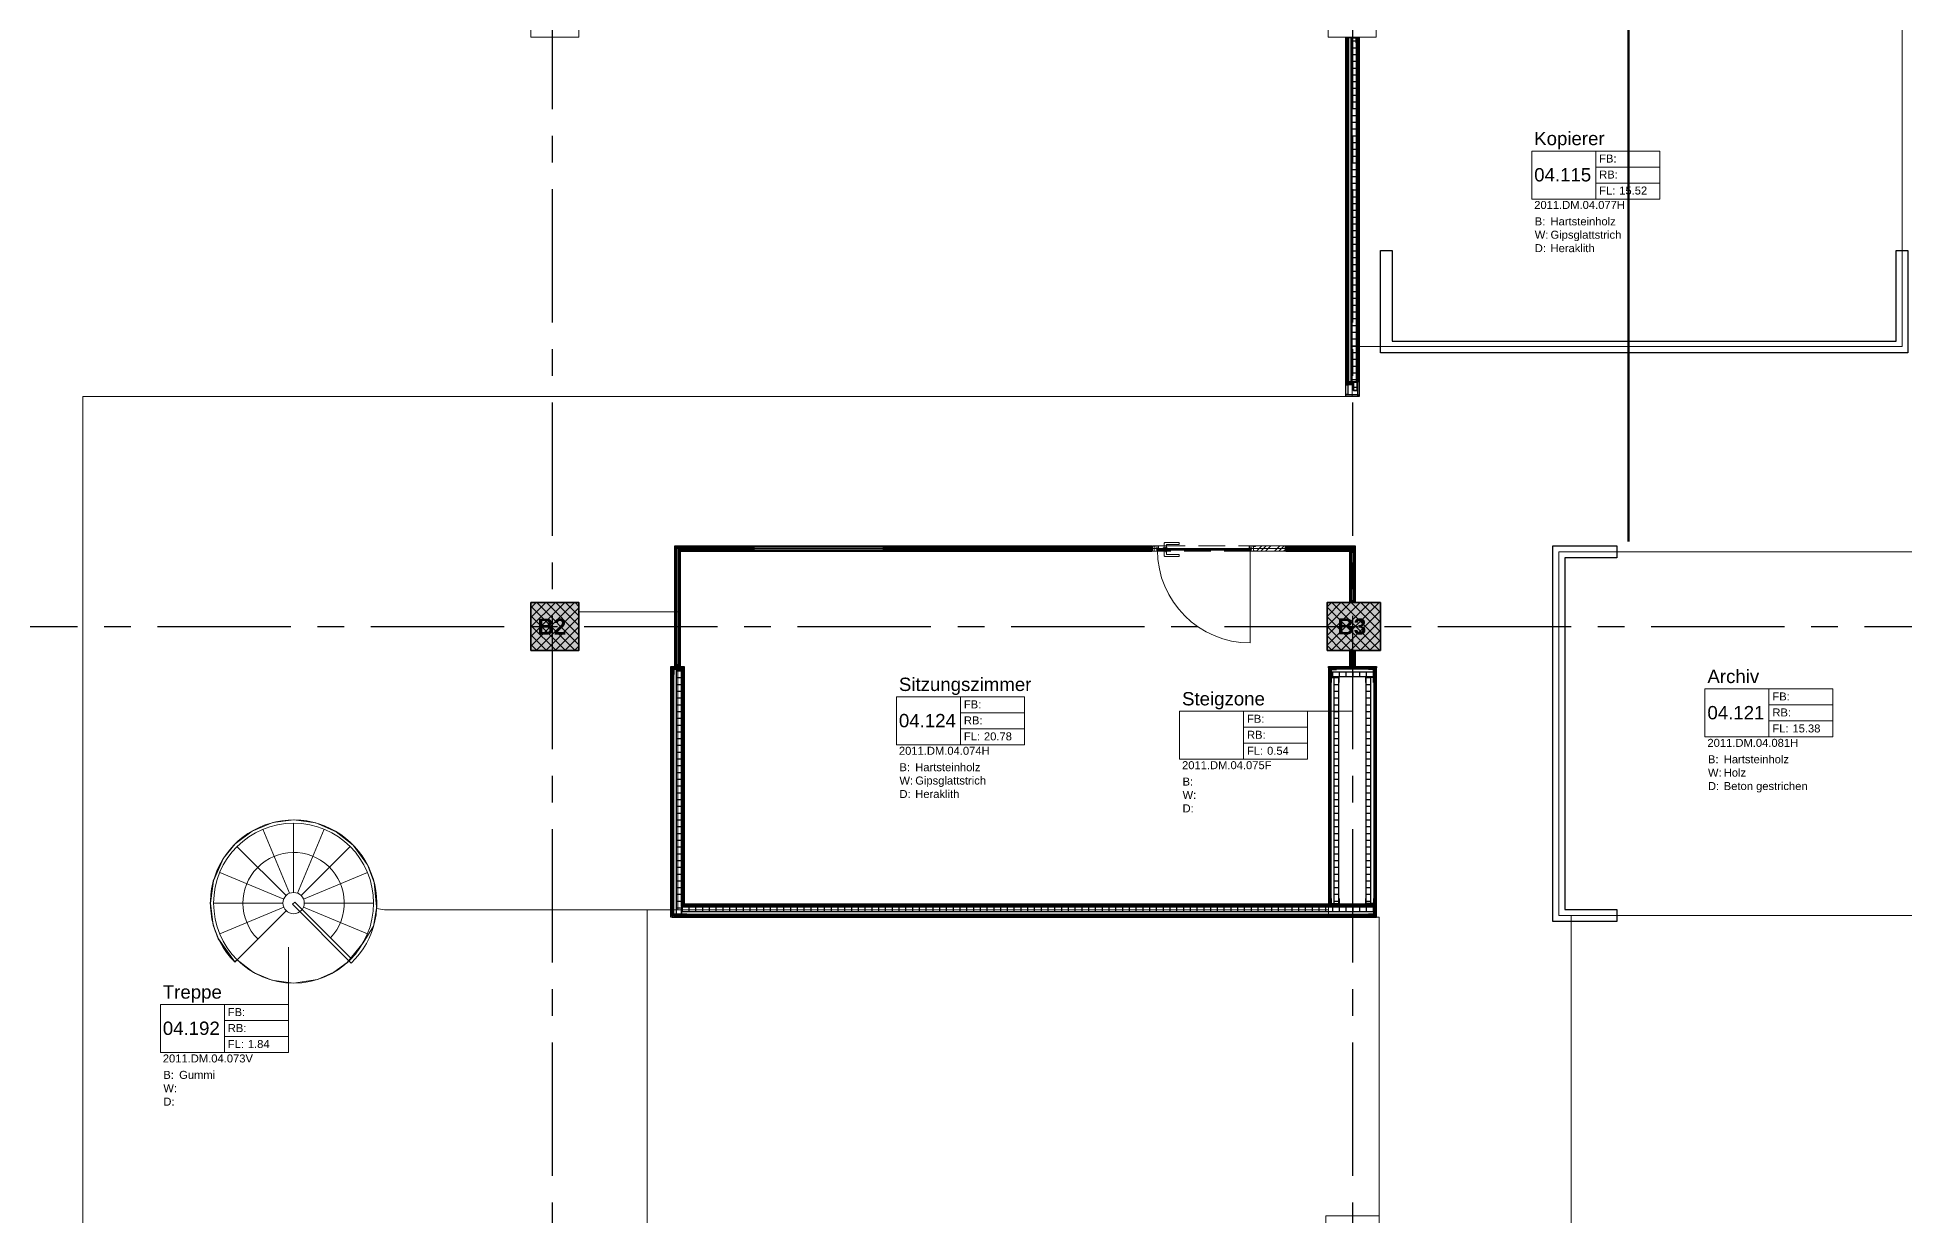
# Model space of a CAD drawing. Header units: millimetres. Extents: x -5 to 111, y -3 to 86.
# Drawn here: x 10.27 to 27.78, y 61.38 to 72.42 of the extents above; entities that cross this region are included whole.
import ezdxf

# ---------------------------------------------------------------- set-up
doc = ezdxf.new("R2010")
doc.units = ezdxf.units.MM
doc.linetypes.add('MITTE', pattern=[2, 1.25, -0.25, 0.25, -0.25])
doc.linetypes.add('STRICHLINIE2', pattern=[0.375, 0.25, -0.125])
doc.layers.add('A1------H-', color=8, linetype='Continuous')
for name, color, linetype, lineweight in [('A1------J-', 10, 'Continuous', 50), ('A1E0----E-', 5, 'Continuous', 18), ('A1E00---E-', 3, 'MITTE', 25), ('A1E00---T-', 3, 'Continuous', 25), ('A1E2----E-', 4, 'Continuous', 35), ('A1E2----H-', 5, 'Continuous', 18), ('A1M11---E-', 3, 'Continuous', 25), ('A1M11---H-', 5, 'Continuous', 25), ('A1M16---E-', 5, 'Continuous', 18), ('A1Z21---E-', 210, 'Continuous', 18), ('A1Z29---T-', 5, 'Continuous', 18)]:
    doc.layers.add(name, color=color, linetype=linetype, lineweight=lineweight)
doc.styles.add('ARIAL', font='ARIAL.TTF')
doc.styles.add('ARIALFETT', font='ARIALBD.TTF')

# ---------------------------------------------------------------- blocks, each defined once
blk = doc.blocks.new('Gruppe-11')
at = {"layer": 'A1M16---E-', "linetype": 'Continuous', "lineweight": 5}
h = blk.add_hatch(dxfattribs=at)
h.set_pattern_fill('HARTHOLZ', color=256, style=0, pattern_type=2)
h.set_pattern_definition([(45, (0, 0), (-0.084853, 0.084853), []), (45, (-0.02121, 0.02121), (-0.084853, 0.084853), []), (45, (-0.04243, 0.04243), (-0.084853, 0.084853), [])])
h.paths.add_polyline_path([(0.3225, 0.43355), (0.3225, 0.39355), (0.3425, 0.39355), (0.3425, 0.38855), (0.6225, 0.38855), (0.6225, 0.43855), (0.3425, 0.43855), (0.3425, 0.43355)])
at = {"layer": 'A1M16---E-', "linetype": 'Continuous', "lineweight": 9}
blk.add_lwpolyline([(0.3225, 0.43355), (0.3225, 0.39355), (0.3425, 0.39355), (0.3425, 0.38855), (0.6225, 0.38855), (0.6225, 0.43855), (0.3425, 0.43855), (0.3425, 0.43355)], close=True, dxfattribs=at)
blk = doc.blocks.new('Gruppe-12')
at = {"layer": 'A1M16---E-', "linetype": 'Continuous', "lineweight": 0}
for points in [[(-0.592, 0.413), (-0.584, 0.413), (-0.584, 0.391), (-0.622, 0.391), (-0.622, 0.389), (-0.582, 0.389), (-0.582, 0.415), (-0.59, 0.415), (-0.59, 0.419), (-0.567, 0.419), (-0.567, 0.439), (-0.622, 0.439), (-0.622, 0.437), (-0.569, 0.437), (-0.569, 0.421), (-0.592, 0.421)], [(-0.577, 0.412), (0.293, 0.412), (0.293, 0.406), (-0.577, 0.406)], [(-0.577, 0.405), (0.293, 0.405), (0.293, 0.399), (-0.577, 0.399)], [(0.308, 0.413), (0.3, 0.413), (0.3, 0.391), (0.338, 0.391), (0.338, 0.389), (0.298, 0.389), (0.298, 0.415), (0.306, 0.415), (0.306, 0.419), (0.283, 0.419), (0.283, 0.439), (0.338, 0.439), (0.338, 0.437), (0.285, 0.437), (0.285, 0.421), (0.308, 0.421)]]:
    blk.add_hatch(color=256, dxfattribs=at).paths.add_polyline_path(points)
at = {"layer": 'A1M16---E-', "linetype": 'STRICHLINIE2', "lineweight": 9}
for p, q in [((0.298, 0.389), (-0.582, 0.389)), ((-0.567, 0.439), (0.283, 0.439))]:
    blk.add_line(p, q, dxfattribs=at)
at = {"layer": 'A1M16---E-', "linetype": 'Continuous', "lineweight": 9}
blk.add_line((0.293, 0.399), (0.293, -0.471), dxfattribs=at)
for points in [[(-0.592, 0.413), (-0.584, 0.413), (-0.584, 0.391), (-0.622, 0.391), (-0.622, 0.389), (-0.582, 0.389), (-0.582, 0.415), (-0.59, 0.415), (-0.59, 0.419), (-0.567, 0.419), (-0.567, 0.439), (-0.622, 0.439), (-0.622, 0.437), (-0.569, 0.437), (-0.569, 0.421), (-0.592, 0.421)], [(-0.607, 0.391), (-0.607, 0.437), (-0.569, 0.437), (-0.569, 0.421), (-0.592, 0.421), (-0.592, 0.413), (-0.584, 0.413), (-0.584, 0.391)], [(-0.59, 0.419), (-0.567, 0.419), (-0.567, 0.415), (-0.59, 0.415)], [(-0.577, 0.412), (0.293, 0.412), (0.293, 0.406), (-0.577, 0.406)], [(-0.577, 0.405), (0.293, 0.405), (0.293, 0.399), (-0.577, 0.399)], [(-0.509, 0.412), (-0.499, 0.412), (-0.499, 0.399), (-0.509, 0.399)], [(0.308, 0.413), (0.3, 0.413), (0.3, 0.391), (0.338, 0.391), (0.338, 0.389), (0.298, 0.389), (0.298, 0.415), (0.306, 0.415), (0.306, 0.419), (0.283, 0.419), (0.283, 0.439), (0.338, 0.439), (0.338, 0.437), (0.285, 0.437), (0.285, 0.421), (0.308, 0.421)], [(0.283, 0.419), (0.306, 0.419), (0.306, 0.415), (0.283, 0.415)], [(0.323, 0.391), (0.323, 0.437), (0.285, 0.437), (0.285, 0.421), (0.308, 0.421), (0.308, 0.413), (0.3, 0.413), (0.3, 0.391)], [(0.323, 0.437), (0.338, 0.437), (0.338, 0.434), (0.323, 0.434)], [(0.323, 0.394), (0.338, 0.394), (0.338, 0.391), (0.323, 0.391)]]:
    blk.add_lwpolyline(points, close=True, dxfattribs=at)
at = {"layer": 'A1M16---E-', "linetype": 'Continuous', "lineweight": 9, "flags": 128}
for points in [[(-0.523, 0.412), (-0.486, 0.412), (-0.486, 0.419, 0.414214), (-0.488, 0.421), (-0.521, 0.421, 0.414214), (-0.523, 0.419)], [(-0.523, 0.399), (-0.486, 0.399), (-0.486, 0.391, -0.414214), (-0.488, 0.389), (-0.521, 0.389, -0.414214), (-0.523, 0.391)], [(-0.504, 0.471, 0.414214), (-0.514, 0.461), (-0.514, 0.421), (-0.494, 0.421), (-0.494, 0.446, -0.414214), (-0.489, 0.451), (-0.374, 0.451), (-0.374, 0.471)], [(-0.504, 0.339, -0.414214), (-0.514, 0.349), (-0.514, 0.389), (-0.494, 0.389), (-0.494, 0.364, 0.414214), (-0.489, 0.359), (-0.374, 0.359), (-0.374, 0.339)]]:
    blk.add_lwpolyline(points, format="xyb", close=True, dxfattribs=at)
at = {"layer": 'A1M16---E-', "linetype": 'Continuous', "lineweight": 9}
for centre in [(-0.504, 0.427), (-0.504, 0.383)]:
    blk.add_circle(centre, 0.001, dxfattribs=at)
blk.add_arc((0.293, 0.399), 0.87, 180, 270, dxfattribs=at)
at = {"layer": 'A1M16---E-'}
blk.add_blockref('Gruppe-11', (0, 0), dxfattribs=at)
blk = doc.blocks.new('GLASTUERE 125')
at = {"layer": 'A1M16---E-'}
blk.add_blockref('Gruppe-12', (0, 0), dxfattribs=at)
blk = doc.blocks.new('Gruppe-478')
at = {"layer": 'A1E0----E-', "linetype": 'Continuous'}
for p, q in [((-38.164, 21.855), (-38.412, 22.456)), ((-38.125, 21.863), (-38.125, 22.513)), ((-38.087, 21.855), (-37.838, 22.456)), ((-38.196, 21.833), (-38.656, 22.293)), ((-38.055, 21.833), (-37.595, 22.293)), ((-38.218, 21.801), (-38.818, 22.05)), ((-38.033, 21.801), (-37.433, 22.05)), ((-38.225, 21.763), (-38.875, 21.763)), ((-38.218, 21.724), (-38.818, 21.476)), ((-38.136, 21.752), (-38.115, 21.773)), ((-38.136, 21.752), (-37.585, 21.201)), ((-38.115, 21.773), (-37.585, 21.243)), ((-38.033, 21.724), (-37.433, 21.476)), ((-38.025, 21.763), (-37.375, 21.763)), ((-38.196, 21.692), (-38.677, 21.211))]:
    blk.add_line(p, q, dxfattribs=at)
at = {"layer": 'A1E0----E-'}
for q in [(-38.463, 21.427), (-38.462, 21.428)]:
    blk.add_line((-38.461, 21.427), q, dxfattribs=at)
for radius in [0.75, 0.1]:
    blk.add_circle((-38.125, 21.763), radius, dxfattribs=at)
for radius, start in [(0.78, 313.8727), (0.475, 316.8096)]:
    blk.add_arc((-38.125, 21.763), radius, start, 225, dxfattribs=at)
blk = doc.blocks.new('bbl-raumstempel')
for points in [[(0, 0), (0, -0.45), (1.2, -0.45), (1.2, 0), (0, 0)], [(0.6, -0.45), (0.6, 0)], [(0.6, -0.15), (1.2, -0.15)], [(0.6, -0.3), (1.2, -0.3)], [(1.2, -0.3), (1.2, -0.45)]]:
    blk.add_lwpolyline(points)
at = {"style": 'ARIAL'}
for s, p in [('FB:', (0.632, -0.108)), ('RB:', (0.632, -0.258)), ('FL:', (0.632, -0.408)), ('B:', (0.028, -0.697)), ('W:', (0.028, -0.822)), ('D:', (0.028, -0.948))]:
    blk.add_text(s, height=0.075, dxfattribs=at).set_placement(p)
for tag, p, height in [('RAUMBEZ', (0.023, 0.055), 0.125), ('RNR1', (0.023, -0.285), 0.125), ('FB', (0.82, -0.108), 0.075), ('RB', (0.82, -0.258), 0.075), ('FLAECHE', (0.82, -0.408), 0.075), ('RNR2', (0.023, -0.543), 0.075), ('B', (0.176, -0.697), 0.075), ('W', (0.176, -0.822), 0.075), ('D', (0.176, -0.948), 0.075)]:
    blk.add_attdef(tag, p, '', height=height, dxfattribs=at)
blk = doc.blocks.new('2011.DM.04.071H', base_point=(10.7, 56.119))
at = {"layer": 'A1Z21---E-'}
blk.add_lwpolyline([(10.7, 56.119), (5.675, 56.119), (5.675, 61.159), (7.51, 61.15), (7.517, 61.114), (7.535, 61.088), (7.562, 61.068), (7.6, 61.06), (7.636, 61.068), (7.663, 61.086), (7.683, 61.114), (7.69, 61.15), (7.681, 61.189), (7.662, 61.215), (7.632, 61.234), (7.6, 61.24), (7.566, 61.233), (7.539, 61.216), (7.516, 61.183), (7.51, 61.15), (5.675, 61.159), (5.675, 66.904), (7.51, 66.9), (7.518, 66.863), (7.537, 66.836), (7.56, 66.82), (7.6, 66.81), (7.635, 66.817), (7.662, 66.835), (7.684, 66.867), (7.69, 66.9), (7.684, 66.933), (7.662, 66.965), (7.629, 66.985), (7.6, 66.99), (7.562, 66.982), (7.535, 66.962), (7.518, 66.937), (7.51, 66.9), (5.675, 66.904), (5.675, 72.649), (7.51, 72.649), (7.518, 72.612), (7.535, 72.588), (7.562, 72.569), (7.6, 72.56), (7.637, 72.568), (7.662, 72.585), (7.682, 72.612), (7.69, 72.65), (7.684, 72.683), (7.663, 72.714), (7.629, 72.735), (7.6, 72.74), (7.565, 72.733), (7.537, 72.714), (7.516, 72.681), (7.51, 72.649), (5.675, 72.649), (5.675, 74.625), (15.094, 74.625), (15.094, 72.875), (14.9, 72.875), (14.9, 72.425), (15.35, 72.425), (15.35, 72.875), (15.094, 72.875), (15.094, 74.625), (22.51, 74.625), (22.51, 72.9), (22.373, 72.9), (22.373, 72.425), (22.537, 72.425), (22.598, 72.425), (22.598, 69.056), (10.7, 69.056), (10.7, 56.119)], close=True, dxfattribs=at)
at = {"layer": 'A1Z21---E-', "style": 'ARIAL', "flags": 1}
blk.add_attdef('C_NUMBER', (10.7, 56.119), '', height=10, dxfattribs=at)
blk = doc.blocks.new('2011.DM.04.067V', base_point=(15.183, 60.53))
at = {"layer": 'A1Z21---E-'}
for points in [[(15.99, 60.53), (15.99, 64.245), (13.528, 64.245), (13.452, 64.257), (13.424, 64.09), (13.327, 63.935), (13.179, 63.751), (13.054, 63.659), (12.901, 63.591), (12.675, 63.556), (12.472, 63.584), (12.3, 63.657), (12.145, 63.776), (12.123, 63.755), (11.97, 63.973), (11.922, 64.101), (11.895, 64.306), (11.923, 64.515), (12.018, 64.727), (12.127, 64.862), (12.286, 64.982), (12.481, 65.062), (12.678, 65.086), (12.883, 65.058), (13.075, 64.976), (13.235, 64.849), (13.367, 64.666), (13.43, 64.5), (13.454, 64.273), (13.452, 64.257), (13.528, 64.245), (16.278, 64.245), (16.278, 67.039), (15.35, 67.039), (15.35, 66.675), (14.9, 66.675), (14.9, 67.125), (15.35, 67.125), (15.35, 67.039), (16.278, 67.039), (16.278, 67.63), (16.278, 67.63), (16.278, 67.63), (16.278, 67.63), (22.599, 67.63), (22.599, 67.6), (22.599, 67.125), (22.6, 67.125), (22.863, 67.125), (22.863, 66.675), (22.6, 66.675), (22.6, 66.525), (22.825, 66.525), (22.825, 64.175), (22.85, 64.175), (22.85, 55.175)], [(24.65, 46.201), (24.65, 64.19), (24.535, 64.19), (24.535, 67.6), (29.045, 67.6), (29.045, 64.19), (30.1, 64.19), (30.1, 66.675), (29.85, 66.675), (29.85, 67.125), (30.35, 67.125), (30.35, 66.675), (30.1, 66.675), (30.1, 64.19), (31.155, 64.19), (31.155, 67.6), (35.665, 67.6), (35.665, 64.19), (35.55, 64.19), (35.55, 47.125)], [(37.573, 61.375), (37.573, 66.675), (37.35, 66.675), (37.35, 67.125), (37.583, 67.125), (37.583, 67.6), (37.583, 69.08), (30.072, 69.08), (30.072, 69.194), (30.1, 69.194), (30.1, 72.425), (29.875, 72.425), (29.875, 72.54), (29.87, 72.54), (27.752, 72.54), (27.752, 69.524), (22.598, 69.524), (22.598, 69.056), (10.7, 69.056), (10.7, 50.37)]]:
    blk.add_lwpolyline(points, dxfattribs=at)
at = {"layer": 'A1Z21---E-', "style": 'ARIAL', "flags": 1}
blk.add_attdef('C_NUMBER', (15.183, 60.53), '', height=10, dxfattribs=at)
blk = doc.blocks.new('2011.DM.04.073V', base_point=(12.675, 63.556))
at = {"layer": 'A1Z21---E-'}
blk.add_lwpolyline([(12.675, 63.556), (12.901, 63.591), (13.054, 63.659), (13.179, 63.751), (13.327, 63.935), (13.424, 64.09), (13.454, 64.273), (13.43, 64.5), (13.367, 64.666), (13.235, 64.849), (13.075, 64.976), (12.883, 65.058), (12.678, 65.086), (12.481, 65.062), (12.286, 64.982), (12.127, 64.862), (12.018, 64.727), (11.923, 64.515), (11.895, 64.306), (11.922, 64.101), (11.97, 63.973), (12.123, 63.755), (12.145, 63.776), (12.3, 63.657), (12.472, 63.584)], close=True, dxfattribs=at)
at = {"layer": 'A1Z21---E-', "style": 'ARIAL', "flags": 1}
blk.add_attdef('C_NUMBER', (12.675, 63.556), '', height=10, dxfattribs=at)
blk = doc.blocks.new('2011.DM.04.074H', base_point=(22.363, 66.675))
at = {"layer": 'A1Z21---E-'}
blk.add_lwpolyline([(22.363, 66.675), (22.6, 66.675), (22.6, 66.525), (22.375, 66.525), (22.375, 64.245), (16.278, 64.245), (16.278, 67.63), (22.599, 67.63), (22.599, 67.125), (22.363, 67.125)], close=True, dxfattribs=at)
at = {"layer": 'A1Z21---E-', "style": 'ARIAL', "flags": 1}
blk.add_attdef('C_NUMBER', (22.363, 66.675), '', height=10, dxfattribs=at)
blk = doc.blocks.new('2011.DM.04.075F', base_point=(22.47275, 66.422))
at = {"layer": 'A1Z21---E-'}
blk.add_lwpolyline([(22.47275, 66.422), (22.47275, 66.42725), (22.72725, 66.42725), (22.72725, 64.3), (22.47275, 64.3)], close=True, dxfattribs=at)
at = {"layer": 'A1Z21---E-', "style": 'ARIAL', "flags": 1}
blk.add_attdef('C_NUMBER', (22.47275, 66.422), '', height=10, dxfattribs=at)
blk = doc.blocks.new('2011.DM.04.076H', base_point=(22.85, 55.625))
at = {"layer": 'A1Z21---E-'}
blk.add_lwpolyline([(22.85, 55.625), (22.35, 55.625), (22.35, 55.595), (22.347, 55.595), (15.99, 55.595), (15.99, 63.868), (15.99, 64.245), (16.278, 64.245), (22.375, 64.245), (22.375, 64.175), (22.85, 64.175), (22.85, 61.375), (22.35, 61.375), (22.35, 60.925), (22.85, 60.925), (22.85, 55.625)], close=True, dxfattribs=at)
at = {"layer": 'A1Z21---E-', "style": 'ARIAL', "flags": 1}
blk.add_attdef('C_NUMBER', (22.85, 55.625), '', height=10, dxfattribs=at)
blk = doc.blocks.new('2011.DM.04.077H', base_point=(27.752, 70.425))
at = {"layer": 'A1Z21---E-'}
blk.add_lwpolyline([(27.752, 70.425), (27.752, 69.524), (22.598, 69.524), (22.598, 72.425), (22.823, 72.425), (22.823, 72.54), (27.752, 72.54), (27.752, 70.425)], close=True, dxfattribs=at)
at = {"layer": 'A1Z21---E-', "style": 'ARIAL', "flags": 1}
blk.add_attdef('C_NUMBER', (27.752, 70.425), '', height=10, dxfattribs=at)
blk = doc.blocks.new('2011.DM.04.081H', base_point=(24.535, 67.60025))
at = {"layer": 'A1Z21---E-'}
blk.add_lwpolyline([(24.535, 67.60025), (29.045, 67.60025), (29.045, 64.19025), (24.535, 64.19025)], close=True, dxfattribs=at)
at = {"layer": 'A1Z21---E-', "style": 'ARIAL', "flags": 1}
blk.add_attdef('C_NUMBER', (24.535, 67.60025), '', height=10, dxfattribs=at)
blk = doc.blocks.new('2011.DM.04.083H', base_point=(35.55, 54.65))
at = {"layer": 'A1Z21---E-'}
blk.add_lwpolyline([(35.55, 54.65), (35.55, 64.19025), (31.155, 64.19025), (31.155, 64.19025), (29.045, 64.19025), (29.045, 64.19025), (29.045, 64.19025), (29.045, 64.19025), (29.045, 64.19025), (29.045, 64.19025), (29.045, 64.19025), (29.045, 64.19025), (29.045, 64.19025), (29.045, 64.19025), (24.65, 64.19025), (24.65, 59.9), (29.1, 59.9), (29.85, 60.925), (29.85, 61.375), (30.35, 61.375), (30.35, 60.925), (29.85, 60.925), (29.1, 59.9), (29.1, 54.65), (29.85, 55.175), (29.85, 55.625), (30.35, 55.625), (30.35, 55.175), (29.85, 55.175), (29.1, 54.65), (35.55, 54.65)], close=True, dxfattribs=at)
at = {"layer": 'A1Z21---E-', "style": 'ARIAL', "flags": 1}
blk.add_attdef('C_NUMBER', (35.55, 54.65), '', height=10, dxfattribs=at)

msp = doc.modelspace()

# ---------------------------------------------------------------- hatches: boundary and pattern name
at = {"layer": 'A1------H-'}
for points in [[(14.9, 66.675), (15.35, 66.675), (15.35, 67.125), (14.9, 67.125)], [(14.9, 66.675), (15.35, 66.675), (15.35, 67.125), (14.9, 67.125)], [(22.3625, 66.675), (22.8625, 66.675), (22.8625, 67.125), (22.3625, 67.125)], [(22.3625, 66.675), (22.8625, 66.675), (22.8625, 67.125), (22.3625, 67.125)]]:
    msp.add_hatch(color=256, dxfattribs=at).paths.add_polyline_path(points)
at = {"layer": 'A1E2----H-'}
h = msp.add_hatch(dxfattribs=at)
h.set_pattern_fill('ANSI37', color=256, scale=0.02, style=0)
h.paths.add_polyline_path([(14.9, 66.675), (15.35, 66.675), (15.35, 67.125), (14.9, 67.125)])
h = msp.add_hatch(dxfattribs=at)
h.set_pattern_fill('ANSI37', color=256, scale=0.02, style=0)
h.paths.add_polyline_path([(14.9, 66.675), (15.35, 66.675), (15.35, 67.125), (14.9, 67.125)])
h = msp.add_hatch(dxfattribs=at)
h.set_pattern_fill('ANSI37', color=256, scale=0.02, style=0)
h.paths.add_polyline_path([(22.3625, 66.675), (22.8625, 66.675), (22.8625, 67.125), (22.3625, 67.125)])
h = msp.add_hatch(dxfattribs=at)
h.set_pattern_fill('ANSI37', color=256, scale=0.02, style=0)
h.paths.add_polyline_path([(22.3625, 66.675), (22.8625, 66.675), (22.8625, 67.125), (22.3625, 67.125)])
at = {"layer": 'A1M11---H-'}
h = msp.add_hatch(dxfattribs=at)
h.set_pattern_fill('ANSI31', color=256, scale=0.02, angle=315, style=0)
h.paths.add_polyline_path([(22.5882, 69.1943), (22.5882, 72.419), (22.6352, 72.419), (22.6352, 69.1943)])
h = msp.add_hatch(dxfattribs=at)
h.set_pattern_fill('ANSI31', color=256, scale=0.02, angle=315, style=0)
h.paths.add_polyline_path([(16.2632, 66.497), (16.3102, 66.497), (16.3102, 64.203), (16.2632, 64.203)])
h = msp.add_hatch(dxfattribs=at)
h.set_pattern_fill('ANSI31', color=256, scale=0.02, angle=45, style=0)
h.paths.add_polyline_path([(22.403, 66.4273), (22.403, 66.4743), (22.797, 66.4743), (22.797, 66.4273)])
h = msp.add_hatch(dxfattribs=at)
h.set_pattern_fill('ANSI31', color=256, scale=0.02, angle=315, style=0)
h.paths.add_polyline_path([(22.4257, 66.422), (22.4257, 64.303), (22.4727, 64.303), (22.4727, 66.422)])
h = msp.add_hatch(dxfattribs=at)
h.set_pattern_fill('ANSI31', color=256, scale=0.02, angle=315, style=0)
h.paths.add_polyline_path([(22.7272, 66.422), (22.7272, 64.303), (22.7742, 64.303), (22.7742, 66.422)])
h = msp.add_hatch(dxfattribs=at)
h.set_pattern_fill('ANSI31', color=256, scale=0.02, angle=45, style=0)
h.paths.add_polyline_path([(16.3155, 64.2728), (22.797, 64.2728), (22.797, 64.2258), (16.3155, 64.2258)])

# ---------------------------------------------------------------- linework, layer by layer
at = {"layer": 'A1------J-', "flags": 128}
msp.add_lwpolyline([(25.188, 67.6962), (25.188, 80.9), (24.528, 80.9)], dxfattribs=at)
at = {"layer": 'A1E00---E-'}
for p, q in [((15.1, 79), (15.1, 14.9776)), ((22.6, 79), (22.6, 14.9776)), ((1.4, 66.9), (89.8, 66.9))]:
    msp.add_line(p, q, dxfattribs=at)
at = {"layer": 'A1E2----E-', "flags": 128}
for points in [[(14.9, 66.675), (15.35, 66.675), (15.35, 67.125), (14.9, 67.125), (14.9, 66.675)], [(14.9, 66.675), (15.35, 66.675), (15.35, 67.125), (14.9, 67.125), (14.9, 66.675)], [(22.3625, 66.675), (22.8625, 66.675), (22.8625, 67.125), (22.3625, 67.125), (22.3625, 66.675)], [(22.3625, 66.675), (22.8625, 66.675), (22.8625, 67.125), (22.3625, 67.125), (22.3625, 66.675)]]:
    msp.add_lwpolyline(points, dxfattribs=at)
at = {"layer": 'A1M11---E-'}
for p, q in [((16.2875, 67.6298), (16.2605, 67.6448)), ((16.2605, 67.6298), (16.2875, 67.6448)), ((16.3105, 67.6178), (16.2955, 67.6448)), ((16.3105, 67.6448), (16.2955, 67.6178)), ((16.955, 67.6178), (16.97, 67.6448)), ((16.955, 67.6448), (16.97, 67.6178)), ((16.97, 67.6552), (16.97, 67.6053)), ((16.99, 67.6178), (16.975, 67.6448)), ((16.99, 67.6448), (16.975, 67.6178)), ((18.22, 67.6178), (18.205, 67.6448)), ((18.22, 67.6448), (18.205, 67.6178)), ((18.205, 67.6178), (18.22, 67.6448)), ((18.205, 67.6448), (18.22, 67.6178)), ((19.4575, 67.6178), (19.4725, 67.6448)), ((19.4575, 67.6448), (19.4725, 67.6178)), ((19.4925, 67.6178), (19.4775, 67.6448)), ((19.4925, 67.6448), (19.4775, 67.6178)), ((20.7075, 67.6178), (20.7225, 67.6448)), ((20.7075, 67.6448), (20.7225, 67.6178)), ((21.9775, 67.6053), (21.9775, 67.6552)), ((21.9925, 67.6178), (21.9775, 67.6448)), ((21.9925, 67.6448), (21.9775, 67.6178)), ((22.5875, 67.5948), (22.6145, 67.6098)), ((22.6145, 67.5948), (22.5875, 67.6098)), ((22.5995, 67.6178), (22.6145, 67.6448)), ((22.5995, 67.6448), (22.6145, 67.6178)), ((22.5875, 67.145), (22.6145, 67.13)), ((22.6145, 67.145), (22.5875, 67.13)), ((16.25, 66.53), (16.3, 66.53)), ((16.2875, 66.545), (16.2605, 66.53)), ((16.2605, 66.545), (16.2875, 66.53)), ((22.575, 66.67), (22.625, 66.67)), ((22.625, 66.53), (22.575, 66.53)), ((22.5875, 66.655), (22.6145, 66.67)), ((22.6145, 66.655), (22.5875, 66.67)), ((22.5875, 66.545), (22.6145, 66.53)), ((22.6145, 66.545), (22.5875, 66.53))]:
    msp.add_line(p, q, dxfattribs=at)
for points in [[(22.5375, 72.422), (22.55, 72.422), (22.55, 69.1788), (22.5375, 69.1788)], [(22.55, 72.422), (22.5625, 72.422), (22.5625, 69.1913), (22.55, 69.1913)], [(22.5625, 72.372), (22.5625, 72.422), (22.6375, 72.422), (22.6375, 72.372), (22.6352, 72.372), (22.6352, 72.419), (22.5647, 72.419), (22.5647, 72.372)], [(22.5882, 72.419), (22.6352, 72.419), (22.6352, 69.1943), (22.5882, 69.1943)], [(22.6375, 72.422), (22.65, 72.422), (22.65, 69.1913), (22.6375, 69.1913)], [(22.65, 72.422), (22.6625, 72.422), (22.6625, 69.0562), (22.65, 69.0562)], [(22.9725, 69.575), (27.6975, 69.575), (27.6975, 70.425), (27.8075, 70.425), (27.8075, 69.465), (22.8625, 69.465), (22.8625, 70.425), (22.9725, 70.425)], [(22.5375, 69.1788), (22.6075, 69.1788), (22.6075, 69.1663), (22.5375, 69.1663)], [(22.5375, 69.1663), (22.5575, 69.1663), (22.5575, 69.0762), (22.5375, 69.0762)], [(22.55, 69.1913), (22.6075, 69.1913), (22.6075, 69.1788), (22.55, 69.1788)], [(22.5625, 69.2413), (22.5625, 69.1913), (22.6375, 69.1913), (22.6375, 69.2413), (22.6352, 69.2413), (22.6352, 69.1943), (22.5647, 69.1943), (22.5647, 69.2413)], [(22.6475, 69.1398), (22.6475, 69.1188), (22.6475, 69.1112), (22.6075, 69.1112), (22.6075, 69.1188), (22.6075, 69.1398), (22.6075, 69.1913), (22.6475, 69.1913)], [(22.6095, 69.1133), (22.6095, 69.1893), (22.6455, 69.1893), (22.6455, 69.1133)], [(22.6455, 69.1893), (22.6095, 69.1893), (22.6095, 69.1398), (22.6095, 69.1188), (22.6095, 69.1133), (22.6455, 69.1133), (22.6455, 69.1188), (22.6455, 69.1398)], [(22.5375, 69.0762), (22.65, 69.0762), (22.65, 69.0562), (22.5375, 69.0562)], [(16.25, 67.6552), (16.97, 67.6552), (16.97, 67.6533), (16.25, 67.6533)], [(16.25, 67.6533), (16.252, 67.6533), (16.252, 66.53), (16.25, 66.53)], [(16.97, 67.6448), (16.97, 67.6508), (16.2545, 67.6508), (16.2545, 67.6448)], [(16.2545, 67.6448), (16.2605, 67.6448), (16.2605, 66.53), (16.2545, 66.53)], [(16.2605, 67.6448), (16.2875, 67.6448), (16.2875, 67.6298), (16.2605, 67.6298)], [(16.2875, 67.6448), (16.2955, 67.6448), (16.2955, 66.53), (16.2875, 66.53)], [(16.2955, 67.6448), (16.3105, 67.6448), (16.3105, 67.6178), (16.2955, 67.6178)], [(16.97, 67.6098), (16.97, 67.6178), (16.2955, 67.6178), (16.2955, 67.6098)], [(16.298, 67.6073), (16.97, 67.6073), (16.97, 67.6053), (16.298, 67.6053)], [(16.298, 67.6053), (16.3, 67.6053), (16.3, 66.53), (16.298, 66.53)], [(16.955, 67.6448), (16.97, 67.6448), (16.97, 67.6178), (16.955, 67.6178)], [(16.97, 67.6508), (16.975, 67.6508), (16.975, 67.6098), (16.97, 67.6098)], [(16.975, 67.6552), (18.22, 67.6552), (18.22, 67.6533), (16.975, 67.6533)], [(16.975, 67.6533), (18.22, 67.6533), (18.22, 67.6073), (16.975, 67.6073)], [(16.975, 67.6448), (16.975, 67.6508), (18.22, 67.6508), (18.22, 67.6448)], [(16.975, 67.6448), (16.99, 67.6448), (16.99, 67.6178), (16.975, 67.6178)], [(16.975, 67.6098), (16.975, 67.6178), (18.22, 67.6178), (18.22, 67.6098)], [(16.975, 67.6073), (18.22, 67.6073), (18.22, 67.6053), (16.975, 67.6053)], [(18.205, 67.6552), (19.4725, 67.6552), (19.4725, 67.6533), (18.205, 67.6533)], [(18.205, 67.6533), (19.4725, 67.6533), (19.4725, 67.6073), (18.205, 67.6073)], [(19.4725, 67.6448), (19.4725, 67.6508), (18.205, 67.6508), (18.205, 67.6448)], [(18.205, 67.6448), (18.22, 67.6448), (18.22, 67.6178), (18.205, 67.6178)], [(18.205, 67.6448), (18.22, 67.6448), (18.22, 67.6178), (18.205, 67.6178)], [(19.4725, 67.6098), (19.4725, 67.6178), (18.205, 67.6178), (18.205, 67.6098)], [(18.205, 67.6073), (19.4725, 67.6073), (19.4725, 67.6053), (18.205, 67.6053)], [(18.22, 67.6508), (18.225, 67.6508), (18.225, 67.6098), (18.22, 67.6098)], [(19.4575, 67.6448), (19.4725, 67.6448), (19.4725, 67.6178), (19.4575, 67.6178)], [(19.4725, 67.6508), (19.4775, 67.6508), (19.4775, 67.6098), (19.4725, 67.6098)], [(19.4775, 67.6552), (20.7225, 67.6552), (20.7225, 67.6533), (19.4775, 67.6533)], [(19.4775, 67.6533), (20.7225, 67.6533), (20.7225, 67.6073), (19.4775, 67.6073)], [(20.7225, 67.6448), (20.7225, 67.6508), (19.4775, 67.6508), (19.4775, 67.6448)], [(19.4775, 67.6448), (19.4925, 67.6448), (19.4925, 67.6178), (19.4775, 67.6178)], [(20.7225, 67.6098), (20.7225, 67.6178), (19.4775, 67.6178), (19.4775, 67.6098)], [(19.4775, 67.6073), (20.7225, 67.6073), (20.7225, 67.6053), (19.4775, 67.6053)], [(20.7075, 67.6448), (20.7225, 67.6448), (20.7225, 67.6178), (20.7075, 67.6178)], [(21.9725, 67.6508), (21.9775, 67.6508), (21.9775, 67.6098), (21.9725, 67.6098)], [(21.9775, 67.6552), (22.625, 67.6552), (22.625, 67.6533), (21.9775, 67.6533)], [(22.6145, 67.6448), (22.6145, 67.6508), (21.9775, 67.6508), (21.9775, 67.6448)], [(21.9775, 67.6448), (21.9925, 67.6448), (21.9925, 67.6178), (21.9775, 67.6178)], [(22.6145, 67.6098), (22.6145, 67.6178), (21.9775, 67.6178), (21.9775, 67.6098)], [(21.9775, 67.6073), (22.577, 67.6073), (22.577, 67.6053), (21.9775, 67.6053)], [(22.575, 67.6053), (22.577, 67.6053), (22.577, 67.125), (22.575, 67.125)], [(22.5795, 67.6098), (22.5875, 67.6098), (22.5875, 67.13), (22.5795, 67.13)], [(22.5875, 67.6098), (22.6145, 67.6098), (22.6145, 67.5948), (22.5875, 67.5948)], [(22.5995, 67.6448), (22.6145, 67.6448), (22.6145, 67.6178), (22.5995, 67.6178)], [(22.6145, 67.6508), (22.6205, 67.6508), (22.6205, 67.13), (22.6145, 67.13)], [(22.623, 67.6533), (22.625, 67.6533), (22.625, 67.125), (22.623, 67.125)], [(25.08, 64.1353), (24.48, 64.1353), (24.48, 67.6552), (25.08, 67.6552), (25.08, 67.5453), (24.59, 67.5453), (24.59, 64.2453), (25.08, 64.2453)], [(22.5795, 67.13), (22.6205, 67.13), (22.6205, 67.125), (22.5795, 67.125)], [(22.5875, 67.145), (22.6145, 67.145), (22.6145, 67.13), (22.5875, 67.13)], [(16.2125, 66.525), (16.3375, 66.525), (16.3375, 66.5125), (16.2125, 66.5125)], [(16.2125, 66.5125), (16.225, 66.5125), (16.225, 64.175), (16.2125, 64.175)], [(16.225, 66.5125), (16.325, 66.5125), (16.325, 66.5), (16.225, 66.5)], [(16.2545, 66.53), (16.2955, 66.53), (16.2955, 66.525), (16.2545, 66.525)], [(16.2605, 66.545), (16.2875, 66.545), (16.2875, 66.53), (16.2605, 66.53)], [(16.325, 66.5125), (16.3375, 66.5125), (16.3375, 64.3), (16.325, 64.3)], [(22.375, 66.525), (22.825, 66.525), (22.825, 66.5125), (22.375, 66.5125)], [(22.375, 66.5125), (22.375, 64.3), (22.3875, 64.3), (22.3875, 66.5125)], [(22.3875, 66.5125), (22.8125, 66.5125), (22.8125, 66.5), (22.3875, 66.5)], [(22.575, 66.67), (22.577, 66.67), (22.577, 66.53), (22.575, 66.53)], [(22.5795, 66.675), (22.6205, 66.675), (22.6205, 66.67), (22.5795, 66.67)], [(22.5795, 66.67), (22.5875, 66.67), (22.5875, 66.53), (22.5795, 66.53)], [(22.5795, 66.53), (22.6205, 66.53), (22.6205, 66.525), (22.5795, 66.525)], [(22.5875, 66.67), (22.6145, 66.67), (22.6145, 66.655), (22.5875, 66.655)], [(22.5875, 66.545), (22.6145, 66.545), (22.6145, 66.53), (22.5875, 66.53)], [(22.6145, 66.67), (22.6205, 66.67), (22.6205, 66.53), (22.6145, 66.53)], [(22.623, 66.67), (22.625, 66.67), (22.625, 66.53), (22.623, 66.53)], [(22.8125, 66.5125), (22.8125, 64.2), (22.825, 64.2), (22.825, 66.5125)], [(16.225, 66.5), (16.2375, 66.5), (16.2375, 64.1875), (16.225, 64.1875)], [(16.2375, 66.45), (16.2375, 66.5), (16.3125, 66.5), (16.3125, 66.45), (16.3102, 66.45), (16.3102, 66.497), (16.2398, 66.497), (16.2398, 66.45)], [(16.2632, 66.497), (16.3102, 66.497), (16.3102, 64.203), (16.2632, 64.203)], [(16.3125, 66.5), (16.325, 66.5), (16.325, 64.2875), (16.3125, 64.2875)], [(22.3875, 66.5), (22.3875, 64.3), (22.4, 64.3), (22.4, 66.5)], [(22.45, 66.5), (22.4, 66.5), (22.4, 66.425), (22.45, 66.425), (22.45, 66.4273), (22.403, 66.4273), (22.403, 66.4978), (22.45, 66.4978)], [(22.475, 66.375), (22.475, 66.425), (22.4, 66.425), (22.4, 66.375), (22.4022, 66.375), (22.4022, 66.422), (22.4727, 66.422), (22.4727, 66.375)], [(22.403, 66.4743), (22.797, 66.4743), (22.797, 66.4273), (22.403, 66.4273)], [(22.4257, 66.422), (22.4257, 64.303), (22.4727, 64.303), (22.4727, 66.422)], [(22.725, 66.375), (22.725, 66.425), (22.8, 66.425), (22.8, 66.375), (22.7977, 66.375), (22.7977, 66.422), (22.7272, 66.422), (22.7272, 66.375)], [(22.7272, 66.422), (22.7272, 64.303), (22.7742, 64.303), (22.7742, 66.422)], [(22.75, 66.5), (22.8, 66.5), (22.8, 66.425), (22.75, 66.425), (22.75, 66.4273), (22.797, 66.4273), (22.797, 66.4978), (22.75, 66.4978)], [(22.8, 66.5), (22.8, 64.2), (22.8125, 64.2), (22.8125, 66.5)], [(16.2375, 64.25), (16.2375, 64.2), (16.3125, 64.2), (16.3125, 64.25), (16.3102, 64.25), (16.3102, 64.203), (16.2398, 64.203), (16.2398, 64.25)], [(16.3125, 64.2875), (22.8, 64.2875), (22.8, 64.275), (16.3125, 64.275)], [(16.3625, 64.275), (16.3125, 64.275), (16.3125, 64.2), (16.3625, 64.2), (16.3625, 64.2023), (16.3155, 64.2023), (16.3155, 64.2728), (16.3625, 64.2728)], [(16.3155, 64.2728), (22.797, 64.2728), (22.797, 64.2258), (16.3155, 64.2258)], [(16.325, 64.3), (22.8, 64.3), (22.8, 64.2875), (16.325, 64.2875)], [(22.475, 64.35), (22.475, 64.3), (22.4, 64.3), (22.4, 64.35), (22.4022, 64.35), (22.4022, 64.303), (22.4727, 64.303), (22.4727, 64.35)], [(22.725, 64.35), (22.725, 64.3), (22.8, 64.3), (22.8, 64.35), (22.7977, 64.35), (22.7977, 64.303), (22.7272, 64.303), (22.7272, 64.35)], [(22.75, 64.2), (22.8, 64.2), (22.8, 64.275), (22.75, 64.275), (22.75, 64.2728), (22.797, 64.2728), (22.797, 64.2023), (22.75, 64.2023)], [(16.225, 64.175), (22.825, 64.175), (22.825, 64.1875), (16.225, 64.1875)], [(16.2375, 64.1875), (22.825, 64.1875), (22.825, 64.2), (16.2375, 64.2)]]:
    msp.add_lwpolyline(points, close=True, dxfattribs=at)
msp.add_lwpolyline([(22.6095, 69.1436), (22.6455, 69.1436)], dxfattribs=at)
at = {"layer": 'A1Z29---T-'}
for p, q in [((22.1802, 66.1054), (22.6049, 66.1054)), ((12.6264, 63.3559), (12.6264, 63.8929))]:
    msp.add_line(p, q, dxfattribs=at)

# ---------------------------------------------------------------- block references
at = {"layer": 'A1E0----E-'}
msp.add_blockref('Gruppe-478', (50.8004, 42.5436), dxfattribs=at)
at = {"layer": 'A1M16---E-'}
msp.add_blockref('GLASTUERE 125', (21.35, 67.2167), dxfattribs=at)
at = {"layer": 'A1Z21---E-'}
for name, p in [('2011.DM.04.071H', (10.6996, 56.119)), ('2011.DM.04.067V', (15.1828, 60.53)), ('2011.DM.04.077H', (27.7525, 70.425)), ('2011.DM.04.074H', (22.3625, 66.675)), ('2011.DM.04.081H', (24.535, 67.6003)), ('2011.DM.04.075F', (22.4727, 66.422)), ('2011.DM.04.073V', (12.675, 63.5563)), ('2011.DM.04.076H', (22.85, 55.625)), ('2011.DM.04.083H', (35.55, 54.65))]:
    msp.add_blockref(name, p, dxfattribs=at)
at = {"layer": 'A1Z29---T-'}
for p, values in [((24.2812, 71.3576), {'FLAECHE': '15.52', 'RAUMBEZ': 'Kopierer', 'RNR1': '04.115', 'RNR2': '2011.DM.04.077H', 'B': 'Hartsteinholz', 'W': 'Gipsglattstrich', 'D': 'Heraklith'}), ((18.3263, 66.2403), {'FLAECHE': '20.78', 'RAUMBEZ': 'Sitzungszimmer', 'RNR1': '04.124', 'RNR2': '2011.DM.04.074H', 'B': 'Hartsteinholz', 'W': 'Gipsglattstrich', 'D': 'Heraklith'}), ((25.9049, 66.3147), {'FLAECHE': '15.38', 'RAUMBEZ': 'Archiv', 'RNR1': '04.121', 'RNR2': '2011.DM.04.081H', 'B': 'Hartsteinholz', 'W': 'Holz', 'D': 'Beton gestrichen'}), ((20.9802, 66.1054), {'FLAECHE': '0.54', 'RAUMBEZ': 'Steigzone', 'RNR2': '2011.DM.04.075F'}), ((11.4264, 63.3559), {'FLAECHE': '1.84', 'RAUMBEZ': 'Treppe', 'RNR1': '04.192', 'RNR2': '2011.DM.04.073V', 'B': 'Gummi'})]:
    msp.add_blockref('bbl-raumstempel', p, dxfattribs=at).add_auto_attribs(values)

# ---------------------------------------------------------------- texts
at = {"layer": 'A1E00---T-', "style": 'ARIALFETT'}
for s, p in [('B2', (14.9623, 66.8239)), ('B3', (22.4615, 66.8252))]:
    msp.add_text(s, height=0.15, dxfattribs=at).set_placement(p)

doc.saveas('drawing.dxf')
